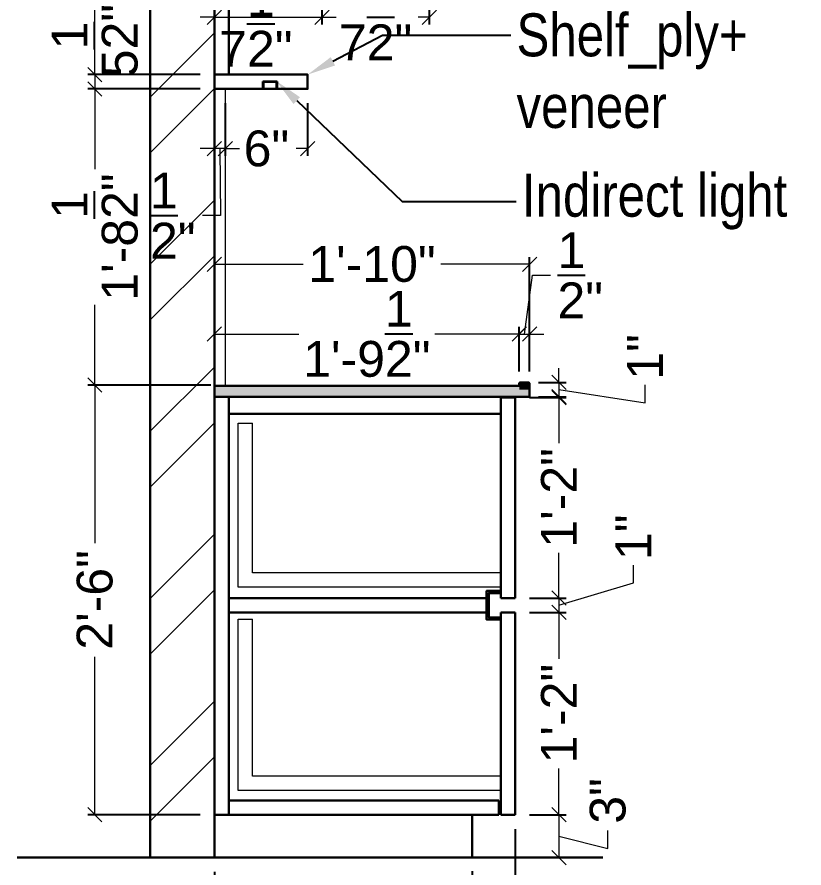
# Model space of a CAD drawing. Header units: millimetres. Extents: x 56222 to 3066687, y -650199 to -121287.
# Drawn here: x 133261.4 to 133316.3, y -185478.4 to -185419 of the extents above; entities that cross this region are included whole.
import ezdxf
from ezdxf import colors
from ezdxf.entities.mleader import LeaderData, LeaderLine
from ezdxf.math import Vec2, Vec3

# ---------------------------------------------------------------- set-up
doc = ezdxf.new("R2010")
doc.units = ezdxf.units.MM
doc.header["$MEASUREMENT"] = 0
doc.header["$PDMODE"] = 35
doc.linetypes.add('DASHED', pattern=[0.75, 0.5, -0.25])
doc.layers.get('Defpoints').update_dxf_attribs({"color": 220})
for name, color, linetype, lineweight in [('COLUMN', 1, 'Continuous', 30), ('dim05', 1, 'Continuous', 13), ('FURNITURE', 32, 'Continuous', 9), ('furniture dimensions', 1, 'DASHED', 0), ('hatch-wall', 8, 'Continuous', 9), ('Text', 7, 'Continuous', 15), ('wall', 7, 'Continuous', 30), ('XX~SLAB ( BEAM )~ ( DIM )', 7, 'Continuous', 9)]:
    doc.layers.add(name, color=color, linetype=linetype, lineweight=lineweight)
doc.styles.add('Arial', font='arial.ttf')
doc.styles.get("Standard").update_dxf_attribs({"font": 'arial.ttf', "height": 6})
doc.styles.add('style4', font='ARIALN.TTF')
doc.dimstyles.new('ISO-25', dxfattribs={"dimtxt": 2.5, "dimasz": 1, "dimexe": 0.5, "dimexo": 1, "dimtad": 0, "dimdec": 1, "dimlunit": 4, "dimtxsty": 'Standard', "dimblk": 'OBLIQUE', "dimcen": 2.5, "dimclrd": 1, "dimclre": 1, "dimclrt": 5, "dimadec": 0, "dimazin": 0, "dimtfac": 1, "dimtdec": 1, "dimtmove": 0, "dimatfit": 3, "dimfxl": 1, "dimlwd": -1, "dimarcsym": 0})

# ---------------------------------------------------------------- blocks, each defined once
blk = doc.blocks.new('_Oblique')
at = {"layer": 'wall', "color": 0, "lineweight": -2}
blk.add_line((-0.5, -0.5), (0.5, 0.5), dxfattribs=at)
blk = doc.blocks.new('*D632')
at = {"layer": 'Defpoints', "color": 0, "lineweight": 30, "transparency": 16777216}
for p in [(133266.811, -185444.715), (133275.168, -185444.715), (133275.168, -185474.715)]:
    blk.add_point(p, dxfattribs=at)
at = {"layer": 'dim05', "color": 1, "linetype": 'Continuous', "lineweight": -2, "transparency": 16777216}
for p, q in [((133274.168, -185444.715), (133266.311, -185444.715)), ((133274.168, -185474.715), (133266.311, -185474.715))]:
    blk.add_line(p, q, dxfattribs=at)
at = {"layer": 'dim05', "color": 1, "linetype": 'Continuous', "transparency": 16777216}
for p, q in [((133266.811, -185444.715), (133266.811, -185455.746)), ((133266.811, -185474.715), (133266.811, -185463.684))]:
    blk.add_line(p, q, dxfattribs=at)
at = {"layer": 'dim05', "color": 1, "transparency": 16777216}
for p, rotation in [((133266.811, -185444.715), 90), ((133266.811, -185474.715), 270)]:
    blk.add_blockref('_Oblique', p, dxfattribs=dict(at, rotation=rotation))
at = {"layer": 'dim05', "color": 5, "lineweight": 25, "transparency": 16777216, "insert": (133266.811, -185459.715), "char_height": 2.5, "attachment_point": 5, "rotation": 90, "style": 'Arial'}
blk.add_mtext('2\'-6"', dxfattribs=at)
blk = doc.blocks.new('*D633')
at = {"layer": 'Defpoints', "color": 0, "lineweight": 30, "transparency": 16777216}
for p in [(133266.811, -185424.026), (133275.161, -185424.026), (133275.918, -185444.715)]:
    blk.add_point(p, dxfattribs=at)
at = {"layer": 'dim05', "color": 1, "linetype": 'Continuous', "lineweight": -2, "transparency": 16777216}
for p, q in [((133274.161, -185424.026), (133266.311, -185424.026)), ((133274.918, -185444.715), (133266.311, -185444.715))]:
    blk.add_line(p, q, dxfattribs=at)
at = {"layer": 'dim05', "color": 1, "linetype": 'Continuous', "transparency": 16777216}
for p, q in [((133266.811, -185424.026), (133266.811, -185429.629)), ((133266.811, -185444.715), (133266.811, -185439.112))]:
    blk.add_line(p, q, dxfattribs=at)
at = {"layer": 'dim05', "color": 1, "transparency": 16777216}
for p, rotation in [((133266.811, -185424.026), 90), ((133266.811, -185444.715), 270)]:
    blk.add_blockref('_Oblique', p, dxfattribs=dict(at, rotation=rotation))
at = {"layer": 'dim05', "color": 5, "lineweight": 25, "transparency": 16777216, "insert": (133266.811, -185434.371), "char_height": 2.5, "attachment_point": 5, "rotation": 90, "style": 'Arial'}
blk.add_mtext('1\'-8{\\H1x;\\S1/2;}"', dxfattribs=at)
blk = doc.blocks.new('*D657')
at = {"layer": 'Defpoints', "color": 0, "lineweight": 30, "transparency": 16777216}
for p in [(133275.168, -185477.715), (133293.168, -185477.661, -0.129), (133293.168, -185480.812)]:
    blk.add_point(p, dxfattribs=at)
at = {"layer": 'dim05', "color": 1, "linetype": 'Continuous', "lineweight": -2, "transparency": 16777216}
for p, q in [((133275.168, -185478.715), (133275.168, -185481.312)), ((133293.168, -185478.661), (133293.168, -185481.312))]:
    blk.add_line(p, q, dxfattribs=at)
at = {"layer": 'dim05', "color": 1, "linetype": 'Continuous', "transparency": 16777216}
for p, q in [((133275.168, -185480.812), (133280.338, -185480.812)), ((133293.168, -185480.812), (133287.998, -185480.812))]:
    blk.add_line(p, q, dxfattribs=at)
at = {"layer": 'dim05', "color": 1, "transparency": 16777216, "rotation": 180}
blk.add_blockref('_Oblique', (133275.168, -185480.812), dxfattribs=at)
at = {"layer": 'dim05', "color": 1, "transparency": 16777216}
blk.add_blockref('_Oblique', (133293.168, -185480.812), dxfattribs=at)
at = {"layer": 'dim05', "color": 5, "lineweight": 25, "transparency": 16777216, "insert": (133284.168, -185480.812), "char_height": 2.5, "attachment_point": 5, "style": 'Arial'}
blk.add_mtext('1\'-6"', dxfattribs=at)
blk = doc.blocks.new('*D658')
at = {"layer": 'Defpoints', "color": 0, "lineweight": 30, "transparency": 16777216}
for p in [(133296.168, -185474.715, -0.129), (133293.168, -185477.661, -0.129), (133296.168, -185480.812)]:
    blk.add_point(p, dxfattribs=at)
at = {"layer": 'dim05', "color": 1, "linetype": 'Continuous', "lineweight": -2, "transparency": 16777216}
for p, q in [((133296.168, -185475.715), (133296.168, -185481.312)), ((133293.168, -185478.661), (133293.168, -185481.312))]:
    blk.add_line(p, q, dxfattribs=at)
at = {"layer": 'dim05', "color": 1, "linetype": 'Continuous', "transparency": 16777216}
for p, q in [((133293.168, -185480.812), (133296.168, -185480.812)), ((133294.668, -185480.812), (133295.351, -185483.292)), ((133295.351, -185483.292), (133296.601, -185483.292))]:
    blk.add_line(p, q, dxfattribs=at)
at = {"layer": 'dim05', "color": 1, "transparency": 16777216, "rotation": 180}
blk.add_blockref('_Oblique', (133293.168, -185480.812), dxfattribs=at)
at = {"layer": 'dim05', "color": 1, "transparency": 16777216}
blk.add_blockref('_Oblique', (133296.168, -185480.812), dxfattribs=at)
at = {"layer": 'dim05', "color": 5, "lineweight": 25, "transparency": 16777216, "insert": (133298.662, -185483.292), "char_height": 2.5, "attachment_point": 5, "style": 'Arial'}
blk.add_mtext('3"', dxfattribs=at)
blk = doc.blocks.new('*D635')
at = {"layer": 'Defpoints', "color": 0, "lineweight": 30, "transparency": 16777216}
for p in [(133296.446, -185441.146), (133275.168, -185444.715), (133296.446, -185444.769, -0.129)]:
    blk.add_point(p, dxfattribs=at)
at = {"layer": 'dim05', "color": 1, "linetype": 'Continuous', "lineweight": -2, "transparency": 16777216}
for p, q in [((133275.168, -185443.715), (133275.168, -185440.646)), ((133296.446, -185443.769), (133296.446, -185440.646))]:
    blk.add_line(p, q, dxfattribs=at)
at = {"layer": 'dim05', "color": 1, "linetype": 'Continuous', "transparency": 16777216}
for p, q in [((133275.168, -185441.146), (133281.066, -185441.146)), ((133296.446, -185441.146), (133290.549, -185441.146))]:
    blk.add_line(p, q, dxfattribs=at)
at = {"layer": 'dim05', "color": 1, "transparency": 16777216, "rotation": 180}
blk.add_blockref('_Oblique', (133275.168, -185441.146), dxfattribs=at)
at = {"layer": 'dim05', "color": 1, "transparency": 16777216}
blk.add_blockref('_Oblique', (133296.446, -185441.146), dxfattribs=at)
at = {"layer": 'dim05', "color": 5, "lineweight": 25, "transparency": 16777216, "insert": (133285.807, -185441.146), "char_height": 2.5, "attachment_point": 5, "style": 'Arial'}
blk.add_mtext('1\'-9{\\H1x;\\S1/2;}"', dxfattribs=at)
blk = doc.blocks.new('*D636')
at = {"layer": 'Defpoints', "color": 0, "lineweight": 30, "transparency": 16777216}
for p in [(133297.168, -185441.146), (133296.445, -185444.769, -0.129), (133297.168, -185444.77, -0.129)]:
    blk.add_point(p, dxfattribs=at)
at = {"layer": 'dim05', "color": 1, "linetype": 'Continuous', "transparency": 16777216}
for p, q in [((133296.807, -185441.146), (133297.386, -185437.042)), ((133297.386, -185437.042), (133298.636, -185437.042)), ((133296.445, -185441.146), (133295.445, -185441.146)), ((133296.445, -185441.146), (133297.168, -185441.146)), ((133296.445, -185441.146), (133297.168, -185441.146)), ((133297.168, -185441.146), (133298.168, -185441.146))]:
    blk.add_line(p, q, dxfattribs=at)
at = {"layer": 'dim05', "color": 1, "linetype": 'Continuous', "lineweight": -2, "transparency": 16777216}
for p, q in [((133296.445, -185443.769), (133296.445, -185440.646)), ((133297.168, -185443.77), (133297.168, -185440.646))]:
    blk.add_line(p, q, dxfattribs=at)
at = {"layer": 'dim05', "color": 1, "transparency": 16777216}
blk.add_blockref('_Oblique', (133296.445, -185441.146), dxfattribs=at)
at = {"layer": 'dim05', "color": 1, "transparency": 16777216, "rotation": 180}
blk.add_blockref('_Oblique', (133297.168, -185441.146), dxfattribs=at)
at = {"layer": 'dim05', "color": 5, "lineweight": 25, "transparency": 16777216, "insert": (133300.711, -185437.042), "char_height": 2.5, "attachment_point": 5, "style": 'Arial'}
blk.add_mtext('{\\H1x;\\S1/2;}"', dxfattribs=at)
blk = doc.blocks.new('*D637')
at = {"layer": 'Defpoints', "color": 0, "lineweight": 30, "transparency": 16777216}
for p in [(133297.168, -185436.268), (133275.168, -185439.136), (133297.168, -185444.77, -0.129)]:
    blk.add_point(p, dxfattribs=at)
at = {"layer": 'dim05', "color": 1, "linetype": 'Continuous', "lineweight": -2, "transparency": 16777216}
for p, q in [((133275.168, -185438.136), (133275.168, -185435.768)), ((133297.168, -185443.77), (133297.168, -185435.768))]:
    blk.add_line(p, q, dxfattribs=at)
at = {"layer": 'dim05', "color": 1, "linetype": 'Continuous', "transparency": 16777216}
for p, q in [((133275.168, -185436.268), (133281.367, -185436.268)), ((133297.168, -185436.268), (133290.97, -185436.268))]:
    blk.add_line(p, q, dxfattribs=at)
at = {"layer": 'dim05', "color": 1, "transparency": 16777216, "rotation": 180}
blk.add_blockref('_Oblique', (133275.168, -185436.268), dxfattribs=at)
at = {"layer": 'dim05', "color": 1, "transparency": 16777216}
blk.add_blockref('_Oblique', (133297.168, -185436.268), dxfattribs=at)
at = {"layer": 'dim05', "color": 5, "lineweight": 25, "transparency": 16777216, "insert": (133286.168, -185436.268), "char_height": 2.5, "attachment_point": 5, "style": 'Arial'}
blk.add_mtext('1\'-10"', dxfattribs=at)
blk = doc.blocks.new('*D638')
at = {"layer": 'Defpoints', "color": 0, "lineweight": 30, "transparency": 16777216}
for p in [(133296.807, -185444.519, -0.129), (133296.807, -185445.519, -0.127), (133299.219, -185445.519)]:
    blk.add_point(p, dxfattribs=at)
at = {"layer": 'dim05', "color": 1, "linetype": 'Continuous', "transparency": 16777216}
for p, q in [((133299.219, -185444.519), (133299.219, -185443.519)), ((133299.219, -185444.519), (133299.219, -185445.519)), ((133299.219, -185444.519), (133299.219, -185445.519)), ((133299.219, -185445.019), (133305.237, -185445.938)), ((133305.237, -185445.938), (133305.237, -185444.688)), ((133299.219, -185445.519), (133299.219, -185446.519))]:
    blk.add_line(p, q, dxfattribs=at)
at = {"layer": 'dim05', "color": 1, "linetype": 'Continuous', "lineweight": -2, "transparency": 16777216}
for p, q in [((133297.807, -185444.519), (133299.719, -185444.519)), ((133297.807, -185445.519), (133299.719, -185445.519))]:
    blk.add_line(p, q, dxfattribs=at)
at = {"layer": 'dim05', "color": 1, "transparency": 16777216}
for p, rotation in [((133299.219, -185444.519), 270), ((133299.219, -185445.519), 90)]:
    blk.add_blockref('_Oblique', p, dxfattribs=dict(at, rotation=rotation))
at = {"layer": 'dim05', "color": 5, "lineweight": 25, "transparency": 16777216, "insert": (133305.237, -185442.744), "char_height": 2.5, "attachment_point": 5, "rotation": 90, "style": 'Arial'}
blk.add_mtext('1"', dxfattribs=at)
blk = doc.blocks.new('*D639')
at = {"layer": 'Defpoints', "color": 0, "lineweight": 30, "transparency": 16777216}
for p in [(133296.168, -185445.588, -0.129), (133296.168, -185459.59), (133299.219, -185459.59)]:
    blk.add_point(p, dxfattribs=at)
at = {"layer": 'dim05', "color": 1, "linetype": 'Continuous', "lineweight": -2, "transparency": 16777216}
for p, q in [((133297.168, -185445.588), (133299.719, -185445.588)), ((133297.168, -185459.59), (133299.719, -185459.59))]:
    blk.add_line(p, q, dxfattribs=at)
at = {"layer": 'dim05', "color": 1, "linetype": 'Continuous', "transparency": 16777216}
for p, q in [((133299.219, -185445.588), (133299.219, -185448.759)), ((133299.219, -185459.59), (133299.219, -185456.419))]:
    blk.add_line(p, q, dxfattribs=at)
at = {"layer": 'dim05', "color": 1, "transparency": 16777216}
for p, rotation in [((133299.219, -185445.588), 90), ((133299.219, -185459.59), 270)]:
    blk.add_blockref('_Oblique', p, dxfattribs=dict(at, rotation=rotation))
at = {"layer": 'dim05', "color": 5, "lineweight": 25, "transparency": 16777216, "insert": (133299.219, -185452.589), "char_height": 2.5, "attachment_point": 5, "rotation": 90, "style": 'Arial'}
blk.add_mtext('1\'-2"', dxfattribs=at)
blk = doc.blocks.new('*D640')
at = {"layer": 'Defpoints', "color": 0, "lineweight": 30, "transparency": 16777216}
for p in [(133296.168, -185459.59), (133296.168, -185460.59), (133299.219, -185460.59)]:
    blk.add_point(p, dxfattribs=at)
at = {"layer": 'dim05', "color": 1, "linetype": 'Continuous', "transparency": 16777216}
for p, q in [((133304.422, -185458.529), (133304.422, -185457.279)), ((133299.219, -185460.09), (133304.422, -185458.529)), ((133299.219, -185459.59), (133299.219, -185458.59)), ((133299.219, -185459.59), (133299.219, -185460.59)), ((133299.219, -185459.59), (133299.219, -185460.59)), ((133299.219, -185460.59), (133299.219, -185461.59))]:
    blk.add_line(p, q, dxfattribs=at)
at = {"layer": 'dim05', "color": 1, "linetype": 'Continuous', "lineweight": -2, "transparency": 16777216}
for p, q in [((133297.168, -185459.59), (133299.719, -185459.59)), ((133297.168, -185460.59), (133299.719, -185460.59))]:
    blk.add_line(p, q, dxfattribs=at)
at = {"layer": 'dim05', "color": 1, "transparency": 16777216}
for p, rotation in [((133299.219, -185459.59), 270), ((133299.219, -185460.59), 90)]:
    blk.add_blockref('_Oblique', p, dxfattribs=dict(at, rotation=rotation))
at = {"layer": 'dim05', "color": 5, "lineweight": 25, "transparency": 16777216, "insert": (133304.422, -185455.335), "char_height": 2.5, "attachment_point": 5, "rotation": 90, "style": 'Arial'}
blk.add_mtext('1"', dxfattribs=at)
blk = doc.blocks.new('*D641')
at = {"layer": 'Defpoints', "color": 0, "lineweight": 30, "transparency": 16777216}
for p in [(133296.168, -185460.59), (133296.168, -185474.715, -0.129), (133299.219, -185474.715)]:
    blk.add_point(p, dxfattribs=at)
at = {"layer": 'dim05', "color": 1, "linetype": 'Continuous', "lineweight": -2, "transparency": 16777216}
for p, q in [((133297.168, -185460.59), (133299.719, -185460.59)), ((133297.168, -185474.715), (133299.719, -185474.715))]:
    blk.add_line(p, q, dxfattribs=at)
at = {"layer": 'dim05', "color": 1, "linetype": 'Continuous', "transparency": 16777216}
for p, q in [((133299.219, -185460.59), (133299.219, -185463.822)), ((133299.219, -185474.715), (133299.219, -185471.482))]:
    blk.add_line(p, q, dxfattribs=at)
at = {"layer": 'dim05', "color": 1, "transparency": 16777216}
for p, rotation in [((133299.219, -185460.59), 90), ((133299.219, -185474.715), 270)]:
    blk.add_blockref('_Oblique', p, dxfattribs=dict(at, rotation=rotation))
at = {"layer": 'dim05', "color": 5, "lineweight": 25, "transparency": 16777216, "insert": (133299.219, -185467.652), "char_height": 2.5, "attachment_point": 5, "rotation": 90, "style": 'Arial'}
blk.add_mtext('1\'-2"', dxfattribs=at)
blk = doc.blocks.new('*D642')
at = {"layer": 'Defpoints', "color": 0, "lineweight": 30, "transparency": 16777216}
for p in [(133296.168, -185474.715, -0.129), (133296.168, -185477.715), (133299.219, -185477.715)]:
    blk.add_point(p, dxfattribs=at)
at = {"layer": 'dim05', "color": 1, "linetype": 'Continuous', "lineweight": -2, "transparency": 16777216}
for p, q in [((133297.168, -185474.715), (133299.719, -185474.715)), ((133297.168, -185477.715), (133299.719, -185477.715))]:
    blk.add_line(p, q, dxfattribs=at)
at = {"layer": 'dim05', "color": 1, "linetype": 'Continuous', "transparency": 16777216}
for p, q in [((133299.219, -185474.715), (133299.219, -185477.715)), ((133302.639, -185477.064), (133302.639, -185475.814)), ((133299.219, -185476.215), (133302.639, -185477.064))]:
    blk.add_line(p, q, dxfattribs=at)
at = {"layer": 'dim05', "color": 1, "transparency": 16777216}
for p, rotation in [((133299.219, -185474.715), 90), ((133299.219, -185477.715), 270)]:
    blk.add_blockref('_Oblique', p, dxfattribs=dict(at, rotation=rotation))
at = {"layer": 'dim05', "color": 5, "lineweight": 25, "transparency": 16777216, "insert": (133302.639, -185473.753), "char_height": 2.5, "attachment_point": 5, "rotation": 90, "style": 'Arial'}
blk.add_mtext('3"', dxfattribs=at)
blk = doc.blocks.new('*D649')
at = {"layer": 'Defpoints', "color": 0, "lineweight": 30, "transparency": 16777216}
for p in [(133275.918, -185424.027), (133281.67, -185424.03), (133281.67, -185428.197)]:
    blk.add_point(p, dxfattribs=at)
at = {"layer": 'dim05', "color": 1, "linetype": 'Continuous', "lineweight": -2, "transparency": 16777216}
for p, q in [((133275.918, -185425.027), (133275.918, -185428.697)), ((133281.67, -185425.03), (133281.67, -185428.697))]:
    blk.add_line(p, q, dxfattribs=at)
at = {"layer": 'dim05', "color": 1, "linetype": 'Continuous', "transparency": 16777216}
for p, q in [((133275.918, -185428.197), (133276.725, -185428.197)), ((133281.67, -185428.197), (133280.862, -185428.197))]:
    blk.add_line(p, q, dxfattribs=at)
at = {"layer": 'dim05', "color": 1, "transparency": 16777216, "rotation": 180}
blk.add_blockref('_Oblique', (133275.918, -185428.197), dxfattribs=at)
at = {"layer": 'dim05', "color": 1, "transparency": 16777216}
blk.add_blockref('_Oblique', (133281.67, -185428.197), dxfattribs=at)
at = {"layer": 'dim05', "color": 5, "lineweight": 25, "transparency": 16777216, "insert": (133278.794, -185428.197), "char_height": 2.5, "attachment_point": 5, "style": 'Arial'}
blk.add_mtext('6"', dxfattribs=at)
blk = doc.blocks.new('*D650')
at = {"layer": 'Defpoints', "color": 0, "lineweight": 30, "transparency": 16777216}
for p in [(133275.168, -185424.027), (133275.918, -185424.027), (133275.168, -185428.197)]:
    blk.add_point(p, dxfattribs=at)
at = {"layer": 'dim05', "color": 1, "linetype": 'Continuous', "lineweight": -2, "transparency": 16777216}
for p, q in [((133275.168, -185425.027), (133275.168, -185428.697)), ((133275.918, -185425.027), (133275.918, -185428.697))]:
    blk.add_line(p, q, dxfattribs=at)
at = {"layer": 'dim05', "color": 1, "linetype": 'Continuous', "transparency": 16777216}
for p, q in [((133275.168, -185428.197), (133274.168, -185428.197)), ((133275.918, -185428.197), (133275.168, -185428.197)), ((133275.918, -185428.197), (133275.168, -185428.197)), ((133275.543, -185428.197), (133275.58, -185432.871)), ((133275.918, -185428.197), (133276.918, -185428.197)), ((133275.58, -185432.871), (133274.33, -185432.871))]:
    blk.add_line(p, q, dxfattribs=at)
at = {"layer": 'dim05', "color": 1, "transparency": 16777216}
blk.add_blockref('_Oblique', (133275.168, -185428.197), dxfattribs=at)
at = {"layer": 'dim05', "color": 1, "transparency": 16777216, "rotation": 180}
blk.add_blockref('_Oblique', (133275.918, -185428.197), dxfattribs=at)
at = {"layer": 'dim05', "color": 5, "lineweight": 25, "transparency": 16777216, "insert": (133272.256, -185432.871), "char_height": 2.5, "attachment_point": 5, "style": 'Arial'}
blk.add_mtext('{\\H1x;\\S1/2;}"', dxfattribs=at)
blk = doc.blocks.new('*D653')
at = {"layer": 'Defpoints', "color": 0, "lineweight": 30, "transparency": 16777216}
for p in [(133296.168, -185474.715, -0.129), (133275.168, -185477.715), (133296.168, -185484.577)]:
    blk.add_point(p, dxfattribs=at)
at = {"layer": 'dim05', "color": 1, "linetype": 'Continuous', "lineweight": -2, "transparency": 16777216}
for p, q in [((133296.168, -185475.715), (133296.168, -185485.077)), ((133275.168, -185478.715), (133275.168, -185485.077))]:
    blk.add_line(p, q, dxfattribs=at)
at = {"layer": 'dim05', "color": 1, "linetype": 'Continuous', "transparency": 16777216}
for p, q in [((133275.168, -185484.577), (133281.838, -185484.577)), ((133296.168, -185484.577), (133289.498, -185484.577))]:
    blk.add_line(p, q, dxfattribs=at)
at = {"layer": 'dim05', "color": 1, "transparency": 16777216, "rotation": 180}
blk.add_blockref('_Oblique', (133275.168, -185484.577), dxfattribs=at)
at = {"layer": 'dim05', "color": 1, "transparency": 16777216}
blk.add_blockref('_Oblique', (133296.168, -185484.577), dxfattribs=at)
at = {"layer": 'dim05', "color": 5, "lineweight": 25, "transparency": 16777216, "insert": (133285.668, -185484.577), "char_height": 2.5, "attachment_point": 5, "style": 'Arial'}
blk.add_mtext('1\'-9"', dxfattribs=at)
blk = doc.blocks.new('*D655')
at = {"layer": 'Defpoints', "color": 0, "lineweight": 30, "transparency": 16777216}
for p in [(133275.168, -185417.496), (133282.668, -185417.497), (133282.668, -185419.02)]:
    blk.add_point(p, dxfattribs=at)
at = {"layer": 'dim05', "color": 1, "linetype": 'Continuous', "lineweight": -2, "transparency": 16777216}
for p, q in [((133275.168, -185418.496), (133275.168, -185419.52)), ((133282.668, -185418.497), (133282.668, -185419.52))]:
    blk.add_line(p, q, dxfattribs=at)
at = {"layer": 'dim05', "color": 1, "linetype": 'Continuous', "transparency": 16777216}
for p, q in [((133275.168, -185419.02), (133274.168, -185419.02)), ((133275.168, -185419.02), (133282.668, -185419.02)), ((133282.668, -185419.02), (133283.668, -185419.02))]:
    blk.add_line(p, q, dxfattribs=at)
at = {"layer": 'dim05', "color": 1, "transparency": 16777216}
blk.add_blockref('_Oblique', (133275.168, -185419.02), dxfattribs=at)
at = {"layer": 'dim05', "color": 1, "transparency": 16777216, "rotation": 180}
blk.add_blockref('_Oblique', (133282.668, -185419.02), dxfattribs=at)
at = {"layer": 'dim05', "color": 5, "lineweight": 25, "transparency": 16777216, "insert": (133278.057, -185419.47), "char_height": 2.5, "attachment_point": 5, "style": 'Arial'}
blk.add_mtext('7{\\H1x;\\S1/2;}"', dxfattribs=at)
blk = doc.blocks.new('*D656')
at = {"layer": 'Defpoints', "color": 0, "lineweight": 30, "transparency": 16777216}
for p in [(133282.668, -185417.497), (133290.168, -185417.498), (133290.168, -185419.02)]:
    blk.add_point(p, dxfattribs=at)
at = {"layer": 'dim05', "color": 1, "linetype": 'Continuous', "lineweight": -2, "transparency": 16777216}
for p, q in [((133282.668, -185418.497), (133282.668, -185419.52)), ((133290.168, -185418.498), (133290.168, -185419.52))]:
    blk.add_line(p, q, dxfattribs=at)
at = {"layer": 'dim05', "color": 1, "linetype": 'Continuous', "transparency": 16777216}
for p, q in [((133282.668, -185419.02), (133283.455, -185419.02)), ((133290.168, -185419.02), (133289.381, -185419.02))]:
    blk.add_line(p, q, dxfattribs=at)
at = {"layer": 'dim05', "color": 1, "transparency": 16777216, "rotation": 180}
blk.add_blockref('_Oblique', (133282.668, -185419.02), dxfattribs=at)
at = {"layer": 'dim05', "color": 1, "transparency": 16777216}
blk.add_blockref('_Oblique', (133290.168, -185419.02), dxfattribs=at)
at = {"layer": 'dim05', "color": 5, "lineweight": 25, "transparency": 16777216, "insert": (133286.418, -185419.02), "char_height": 2.5, "attachment_point": 5, "style": 'Arial'}
blk.add_mtext('7{\\H1x;\\S1/2;}"', dxfattribs=at)
blk = doc.blocks.new('*D661')
at = {"layer": 'Defpoints', "color": 0, "lineweight": 30, "transparency": 16777216}
for p in [(133266.811, -185417.496), (133275.168, -185417.496), (133275.167, -185423.026)]:
    blk.add_point(p, dxfattribs=at)
at = {"layer": 'dim05', "color": 1, "linetype": 'Continuous', "transparency": 16777216}
for p, q in [((133266.811, -185417.496), (133266.811, -185416.496)), ((133266.811, -185423.026), (133266.811, -185417.496)), ((133266.811, -185423.026), (133266.811, -185424.026))]:
    blk.add_line(p, q, dxfattribs=at)
at = {"layer": 'dim05', "color": 1, "linetype": 'Continuous', "lineweight": -2, "transparency": 16777216}
for p, q in [((133274.168, -185417.496), (133266.311, -185417.496)), ((133274.167, -185423.026), (133266.311, -185423.026))]:
    blk.add_line(p, q, dxfattribs=at)
at = {"layer": 'dim05', "color": 1, "transparency": 16777216}
for p, rotation in [((133266.811, -185417.496), 270), ((133266.811, -185423.026), 90)]:
    blk.add_blockref('_Oblique', p, dxfattribs=dict(at, rotation=rotation))
at = {"layer": 'dim05', "color": 5, "lineweight": 25, "transparency": 16777216, "insert": (133266.811, -185420.652), "char_height": 2.5, "attachment_point": 5, "rotation": 90, "style": 'Arial'}
blk.add_mtext('5{\\H1x;\\S1/2;}"', dxfattribs=at)

msp = doc.modelspace()

# ---------------------------------------------------------------- hatches: boundary and pattern name
at = {"layer": 'furniture dimensions', "true_color": 0x939598}
h = msp.add_hatch(color=252, dxfattribs=at)
h.dxf.hatch_style = 1
h.paths.add_polyline_path([(133275.168, -185445.519), (133275.168, -185444.769), (133297.168, -185444.769), (133297.168, -185445.519)])
at = {"layer": 'furniture dimensions', "lineweight": 30, "true_color": 0x939598}
h = msp.add_hatch(color=252, dxfattribs=at)
h.dxf.hatch_style = 1
h.paths.add_polyline_path([(133297.168, -185444.619, 0.416383), (133297.068, -185444.519), (133296.546, -185444.519, 0.413345), (133296.446, -185444.619), (133296.446, -185445.02), (133297.168, -185445.02)])
at = {"layer": 'hatch-wall'}
h = msp.add_hatch(dxfattribs=at)
h.set_pattern_fill('ANSI32', color=256, scale=22)
h.set_pattern_definition([(45, (5036.432, -202294.837), (-5.83363094, 5.83363094), []), (45, (5040.3215, -202294.837), (-5.83363094, 5.83363094), [])])
h.paths.add_polyline_path([(133275.162, -185368.715), (133270.674, -185368.715), (133270.681, -185477.715), (133275.168, -185477.715)])

# ---------------------------------------------------------------- linework, layer by layer
at = {"layer": 'COLUMN'}
msp.add_line((133261.377, -185477.715), (133302.299, -185477.715), dxfattribs=at)
at = {"layer": 'FURNITURE', "lineweight": 30}
for p, q in [((133279.541, -185423.497), (133278.541, -185423.497)), ((133278.541, -185423.497), (133278.541, -185423.997)), ((133279.541, -185423.497), (133279.541, -185423.997)), ((133275.168, -185444.715), (133275.168, -185477.661)), ((133296.446, -185444.769, -0.129), (133275.168, -185444.769)), ((133297.168, -185444.77, -0.129), (133297.168, -185445.268, -0.129)), ((133297.168, -185445.519, -0.129), (133275.168, -185445.519)), ((133297.168, -185445.519, -0.129), (133275.168, -185445.519)), ((133276.168, -185474.715), (133276.168, -185445.519)), ((133295.168, -185445.588, -0.141), (133295.168, -185459.59)), ((133295.168, -185445.588, -0.129), (133296.168, -185445.588, -0.129)), ((133296.168, -185445.588, -0.141), (133296.168, -185459.59)), ((133276.168, -185446.715), (133295.168, -185446.715, -0.137)), ((133294.168, -185459.59), (133276.168, -185459.59, 0.129)), ((133296.168, -185459.59), (133295.168, -185459.59)), ((133294.168, -185460.59), (133276.168, -185460.59, 0.129)), ((133295.168, -185460.59), (133295.168, -185474.715, -0.129)), ((133295.168, -185461.72), (133295.168, -185460.59)), ((133296.168, -185460.59), (133295.168, -185460.59)), ((133296.168, -185460.59), (133296.168, -185474.715, -0.129)), ((133295.029, -185473.715, -0.129), (133276.168, -185473.715)), ((133295.029, -185473.715, -0.129), (133295.029, -185474.715, -0.129)), ((133275.168, -185474.715), (133295.029, -185474.715, -0.129)), ((133293.168, -185474.715, -0.129), (133293.168, -185477.715, -0.129)), ((133295.168, -185474.715, -0.129), (133296.168, -185474.715, -0.129)), ((133293.168, -185477.715, -0.129), (133275.168, -185477.715))]:
    msp.add_line(p, q, dxfattribs=at)
at = {"layer": 'FURNITURE', "lineweight": 30, "ltscale": 0.4}
msp.add_line((133296.546, -185444.519, -0.129), (133297.069, -185444.519, -0.129), dxfattribs=at)
at = {"layer": 'FURNITURE', "linetype": 'ByBlock', "lineweight": 30}
msp.add_line((133297.168, -185445.519, -0.129), (133297.168, -185444.769, -0.129), dxfattribs=at)
at = {"layer": 'FURNITURE'}
for p, q in [((133276.814, -185447.361), (133277.814, -185447.361)), ((133276.814, -185458.828, 0.129), (133276.814, -185447.361)), ((133277.814, -185457.828, 0.129), (133277.814, -185447.361)), ((133295.168, -185457.828), (133277.814, -185457.828, 0.129)), ((133295.168, -185458.828), (133276.814, -185458.828, 0.129)), ((133276.814, -185461.061, 0.129), (133277.814, -185461.061, 0.129)), ((133276.814, -185473.02), (133276.814, -185461.061, 0.129)), ((133277.814, -185472.02), (133277.814, -185461.061, 0.129)), ((133295.168, -185472.02, -0.129), (133277.814, -185472.02)), ((133295.168, -185473.02, -0.129), (133276.814, -185473.02))]:
    msp.add_line(p, q, dxfattribs=at)
at = {"layer": 'FURNITURE', "lineweight": 30}
for points in [[(133275.168, -185417.496), (133275.167, -185423.027), (133276.167, -185423.027), (133276.168, -185417.496)], [(133275.168, -185424.026), (133281.67, -185424.03), (133281.67, -185423.03), (133275.168, -185423.026)]]:
    msp.add_lwpolyline(points, close=True, dxfattribs=at)
at = {"layer": 'FURNITURE', "color": 3, "lineweight": 30}
msp.add_lwpolyline([(133279.497, -185423.527), (133278.591, -185423.527), (133278.591, -185424.028), (133279.497, -185424.028)], close=True, dxfattribs=at)
at = {"layer": 'FURNITURE', "lineweight": 30, "ltscale": 0.4, "elevation": -0.129}
msp.add_lwpolyline([(133296.446, -185444.769), (133296.446, -185444.619, -0.414214), (133296.546, -185444.519), (133297.068, -185444.519, -0.414214), (133297.168, -185444.619), (133297.168, -185445.519), (133295.219, -185445.519)], format="xyb", dxfattribs=at)
at = {"layer": 'FURNITURE', "lineweight": 30}
for points in [[(133295.168, -185460.94), (133295.168, -185461.09), (133294.168, -185461.09), (133294.168, -185459.09), (133295.168, -185459.09), (133295.168, -185459.24)], [(133295.168, -185460.94), (133294.318, -185460.94), (133294.318, -185459.24), (133295.168, -185459.24)]]:
    msp.add_lwpolyline(points, dxfattribs=at)
at = {"layer": 'XX~SLAB ( BEAM )~ ( DIM )', "color": 242, "lineweight": 15, "true_color": 0xcd2027}
msp.add_line((133275.918, -185424.027), (133275.918, -185444.715), dxfattribs=at)
at = {"layer": 'XX~SLAB ( BEAM )~ ( DIM )', "lineweight": 30}
msp.add_lwpolyline([(133275.168, -185477.715), (133270.668, -185477.715), (133270.668, -185368.715), (133275.168, -185368.715)], close=True, dxfattribs=at)

# ---------------------------------------------------------------- dimensions: what is measured, and where the dimension line sits
at = {"layer": 'dim05', "color": 27, "lineweight": 25, "true_color": 0x7d5120}
for base, p1, p2, picture, middle in [((133266.811, -185417.496), (133275.167, -185423.026), (133275.168, -185417.496), '*D661', (133266.811, -185420.652)), ((133299.219, -185445.519), (133296.807, -185444.519, -0.129), (133296.807, -185445.519, -0.127), '*D638', (133305.237, -185444.063)), ((133299.219, -185477.715), (133296.168, -185474.715, -0.129), (133296.168, -185477.715), '*D642', (133302.639, -185475.189))]:
    dim = msp.add_linear_dim(base=base, p1=p1, p2=p2, angle=90, dimstyle='ISO-25', override={"dimtxsty": 'Arial', "dimtmove": 1}, dxfattribs=at)
    dim.commit()
    dim.dimension.update_dxf_attribs({"geometry": picture, "text_midpoint": middle, "dimtype": 160})
for base, p1, p2, picture, middle in [((133282.668, -185419.02), (133275.168, -185417.496), (133282.668, -185417.497), '*D655', (133278.057, -185419.47)), ((133275.168272049, -185428.197374868), (133275.918272048, -185424.026751951), (133275.168272049, -185424.026751951), '*D650', (133273.705496916, -185432.87064565)), ((133297.168, -185441.146), (133296.445, -185444.769, -0.129), (133297.168, -185444.77, -0.129), '*D636', (133299.261, -185437.042)), ((133296.168, -185480.812), (133293.168, -185477.661, -0.129), (133296.168, -185474.715, -0.129), '*D658', (133297.226, -185483.292))]:
    dim = msp.add_linear_dim(base=base, p1=p1, p2=p2, dimstyle='ISO-25', override={"dimtxsty": 'Arial', "dimtmove": 1}, dxfattribs=at)
    dim.commit()
    dim.dimension.update_dxf_attribs({"geometry": picture, "text_midpoint": middle, "dimtype": 160})
for base, p1, p2, override, picture, middle in [((133290.168, -185419.02), (133282.668, -185417.497), (133290.168, -185417.498), {"dimtxsty": 'Arial', "dimtmove": 1}, '*D656', (133286.418, -185419.02)), ((133281.67, -185428.197), (133275.918, -185424.027), (133281.67, -185424.03), {"dimtxsty": 'Arial'}, '*D649', (133278.794, -185428.197)), ((133297.168, -185436.268), (133275.168, -185439.136), (133297.168, -185444.77, -0.129), {"dimtxsty": 'Arial'}, '*D637', (133286.168, -185436.268)), ((133296.446, -185441.146), (133275.168, -185444.715), (133296.446, -185444.769, -0.129), {"dimtxsty": 'Arial'}, '*D635', (133285.807, -185441.146)), ((133296.168, -185484.577), (133275.168, -185477.715), (133296.168, -185474.715, -0.129), {"dimtxsty": 'Arial'}, '*D653', (133285.668, -185484.577)), ((133293.168, -185480.812), (133275.168, -185477.715), (133293.168, -185477.661, -0.129), {"dimtxsty": 'Arial'}, '*D657', (133284.168, -185480.812))]:
    dim = msp.add_linear_dim(base=base, p1=p1, p2=p2, dimstyle='ISO-25', override=override, dxfattribs=at)
    dim.commit()
    dim.dimension.update_dxf_attribs({"geometry": picture, "text_midpoint": middle})
for base, p1, p2, override, picture, middle in [((133266.811, -185424.026), (133275.918, -185444.715), (133275.161, -185424.026), {"dimtxsty": 'Arial'}, '*D633', (133266.811, -185434.371)), ((133266.811, -185444.715), (133275.168, -185474.715), (133275.168, -185444.715), {"dimtxsty": 'Arial'}, '*D632', (133266.811, -185459.715)), ((133299.219, -185459.59), (133296.168, -185445.588, -0.129), (133296.168, -185459.59), {"dimtxsty": 'Arial', "dimtmove": 1}, '*D639', (133299.219, -185452.589)), ((133299.219, -185460.59), (133296.168, -185459.59), (133296.168, -185460.59), {"dimtxsty": 'Arial', "dimtmove": 1}, '*D640', (133304.422, -185456.654)), ((133299.219, -185474.715), (133296.168, -185460.59), (133296.168, -185474.715, -0.129), {"dimtxsty": 'Arial', "dimtmove": 1}, '*D641', (133299.219, -185467.652))]:
    dim = msp.add_linear_dim(base=base, p1=p1, p2=p2, angle=90, dimstyle='ISO-25', override=override, dxfattribs=at)
    dim.commit()
    dim.dimension.update_dxf_attribs({"geometry": picture, "text_midpoint": middle})

# ---------------------------------------------------------------- leaders
at = {"layer": 'Text', "color": 1, "lineweight": 0, "ltscale": 20}
ml = msp.add_multileader_mtext('Standard', dxfattribs=at)
ml.set_content('Shelf_ply+\\Pveneer', color=1, style='style4')
ml.set_leader_properties()
ml.build(insert=Vec2(0, 0))
ml.multileader.update_dxf_attribs({"dogleg_length": 2.025, "arrow_head_size": 2})
ctx = ml.context
ctx.base_point, ctx.char_height, ctx.arrow_head_size, ctx.landing_gap_size, ctx.plane_origin = Vec3(133295.861, -185420.275), 3, 2, 0.4, Vec3(133226.983, -185421.76)
notes = []
notes.append((ctx, [(0, (1, 1, 0), (133286.896, -185420.275), (1, 0), 8.964, [(0, [(133281.67, -185423.03)], 0, [])])]))
ctx.mtext.insert = Vec3(133296.261, -185418.75)
ml = msp.add_multileader_mtext('Standard', dxfattribs=at)
ml.set_content('Indirect light', color=1, style='style4')
ml.set_leader_properties()
ml.build(insert=Vec2(0, 0))
ml.multileader.update_dxf_attribs({"dogleg_length": 2.025, "arrow_head_size": 2})
ctx = ml.context
ctx.base_point, ctx.char_height, ctx.arrow_head_size, ctx.landing_gap_size, ctx.plane_origin = Vec3(133296.24, -185431.89), 3, 2, 0.4, Vec3(133244.315, -185424.251)
notes.append((ctx, [(0, (1, 1, 0), (133288.275, -185431.89), (1, 0), 7.965, [(0, [(133279.469, -185423.461)], 0, [])])]))
ctx.mtext.insert = Vec3(133296.64, -185429.949)
for ctx, leaders in notes:
    for number, flags, end, landing, length, lines in leaders:
        leader = LeaderData()
        leader.index, (leader.has_last_leader_line, leader.has_dogleg_vector, leader.attachment_direction) = number, flags
        leader.last_leader_point, leader.dogleg_vector, leader.dogleg_length = Vec3(end), Vec3(landing), length
        for number, points, colour, breaks in lines:
            line = LeaderLine()
            line.index, line.vertices, line.color, line.breaks = number, Vec3.list(points), colors.encode_raw_color(colour), breaks
            leader.lines.append(line)
        ctx.leaders.append(leader)

doc.saveas('drawing.dxf')
